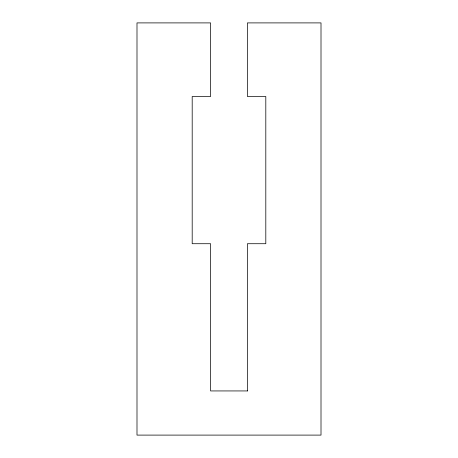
<?xml version="1.0" encoding="UTF-8"?>
<svg xmlns="http://www.w3.org/2000/svg" width="458" height="458" viewBox="0 0 458 458"><rect width="100%" height="100%" fill="white"/><g stroke="black" fill="none" stroke-linecap="round" stroke-linejoin="round"><path stroke-width="0.69" d="M247.56 390.937L210.588 390.937L210.6 243.719L192.194 243.719L192.194 96.506L210.6 96.506L210.6 22.9L136.994 22.9L136.994 435.1L321.006 435.1L321.006 22.9L247.4 22.9L247.4 96.506L265.806 96.506L265.806 243.719L247.4 243.719L247.4 390.937"/></g></svg>
